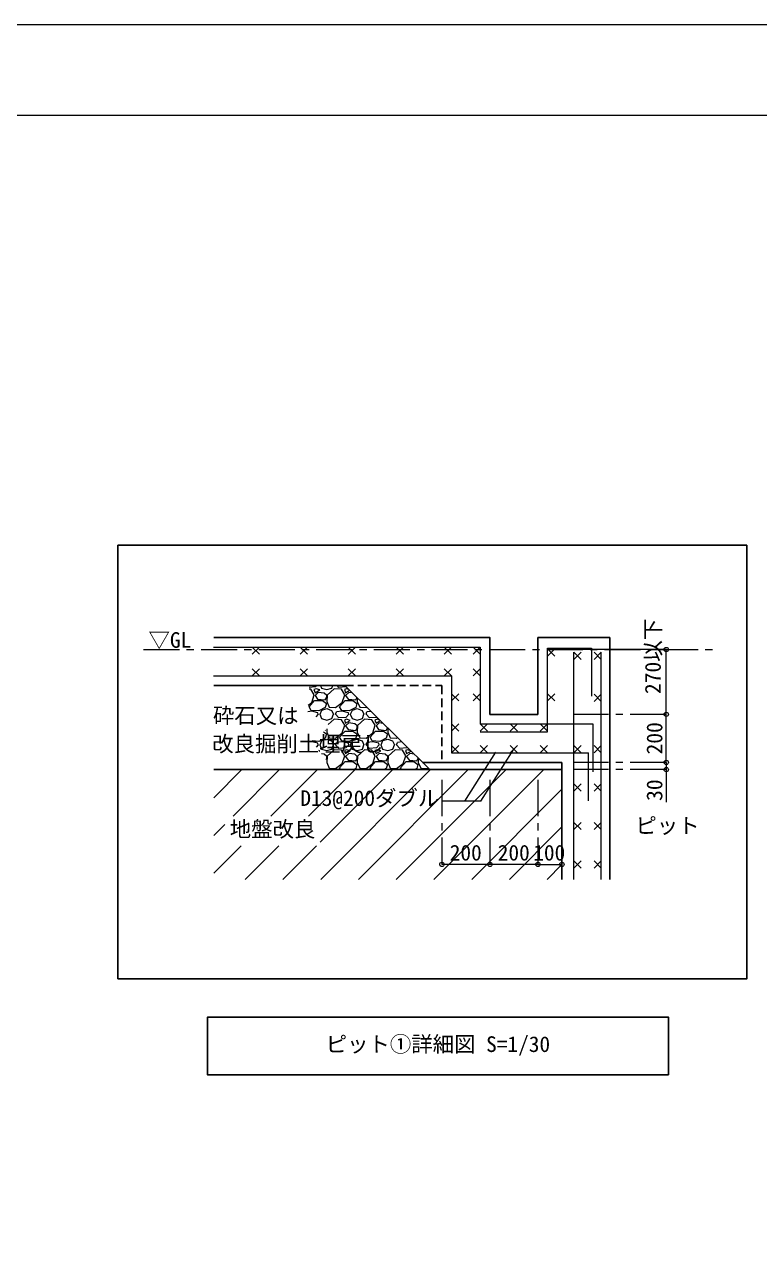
# Model space of a CAD drawing. Units: millimetres on the paper, enlarged 100 times, with parts at 1:30. Extents: x -138278 to 134990, y -16593 to 30671.
# Drawn here: x 117372 to 127576, y 8416 to 25407 of the extents above; entities that cross this region are included whole.
import ezdxf
from ezdxf.enums import TextEntityAlignment as Align

# ---------------------------------------------------------------- set-up
doc = ezdxf.new("R2010")
doc.units = ezdxf.units.MM
doc.header["$LTSCALE"] = 100
doc.linetypes.add('CHAIN1', pattern=[8, 5, -1, 1, -1])
doc.linetypes.add('DASHED1', pattern=[1.8, 1.2, -0.6])
for name, color, linetype, lineweight in [('0-2_間仕切り', 3, 'Continuous', 25), ('1-0_基準線', 3, 'Continuous', 25), ('1-1_躯体', 7, 'Continuous', 18), ('1-5_仕上げ', 7, 'Continuous', 18), ('1-7_寸法', 4, 'Continuous', 9), ('1-8_補助線', 4, 'Continuous', 9), ('1-F_', 4, 'CHAIN1', 9), ('E-E_', 1, 'Continuous', 18), ('F-0_枠', 134, 'Continuous', 18)]:
    doc.layers.add(name, color=color, linetype=linetype, lineweight=lineweight)
doc.styles.add('ＭＳ ゴシック', font='')
doc.styles.get('ＭＳ ゴシック').set_extended_font_data('MS Gothic')

# ---------------------------------------------------------------- blocks, each defined once
blk = doc.blocks.new('_Small')
at = {"layer": 'E-E_'}
blk.add_circle((0, 0), 25, dxfattribs=at)

msp = doc.modelspace()

# ---------------------------------------------------------------- linework, layer by layer
at = {"layer": '0-2_間仕切り'}
for p, q in [((125499.5, 13539.3), (125499.5, 16897.7)), ((124832.8, 15164.4), (124832.8, 13539.3))]:
    msp.add_line(p, q, dxfattribs=at)
at = {"layer": '1-0_基準線'}
for p, q in [((118668.2, 18179.9), (127399.7, 18179.9)), ((118668.2, 18179.9), (118668.2, 12158.7)), ((119999.5, 16897.7), (123832.8, 16897.7)), ((124499.5, 16897.7), (125499.5, 16897.7)), ((124499.5, 15831.1), (124499.5, 16897.7)), ((119999.5, 16231.1), (120806.4, 16231.1)), ((121819.6, 16231.1), (120806.4, 16231.1)), ((122999.5, 15064.4), (121819.6, 16231.1)), ((122898.3, 15164.4), (124832.8, 15164.4)), ((119999.5, 15064.4), (123832.8, 15064.4)), ((122999.5, 15064.4), (124832.8, 15064.4))]:
    msp.add_line(p, q, dxfattribs=at)
at = {"layer": '1-0_基準線', "linetype": 'DASHED1'}
for p, q in [((121819.6, 16231.1), (123166.1, 16231.1)), ((123166.1, 16231.1), (123166.1, 15164.4))]:
    msp.add_line(p, q, dxfattribs=at)
at = {"layer": '1-0_基準線'}
for points in [[(127399.7, 18179.9), (127399.7, 12158.7), (118668.2, 12158.7)], [(121830.9, 16897.7), (123832.8, 16897.7), (123832.8, 15831.1), (124499.5, 15831.1)]]:
    msp.add_lwpolyline(points, dxfattribs=at)
at = {"layer": '1-1_躯体'}
for p, q in [((120532.8, 16664.4), (120632.8, 16764.4)), ((120632.8, 16664.4), (120532.8, 16764.4)), ((121199.5, 16664.4), (121299.5, 16764.4)), ((121299.5, 16664.4), (121199.5, 16764.4)), ((121866.1, 16664.4), (121966.1, 16764.4)), ((121966.1, 16664.4), (121866.1, 16764.4)), ((122532.8, 16664.4), (122632.8, 16764.4)), ((122632.8, 16664.4), (122532.8, 16764.4)), ((123199.5, 16664.4), (123299.5, 16764.4)), ((123299.5, 16664.4), (123199.5, 16764.4)), ((123599.5, 16664.4), (123699.5, 16764.4)), ((123699.5, 16664.4), (123599.5, 16764.4)), ((124632.8, 16739.4), (124732.8, 16639.4)), ((124732.8, 16739.4), (124632.8, 16639.4)), ((124999.5, 13539.3), (124999.5, 16693.4)), ((125099.5, 16693.4), (124999.5, 16593.4)), ((124999.5, 16693.4), (125099.5, 16593.4)), ((125379.7, 16693.4), (125279.7, 16593.4)), ((125279.7, 16693.4), (125379.7, 16593.4)), ((125379.7, 13539.3), (125379.7, 16693.4)), ((120532.8, 16364.4), (120632.8, 16464.4)), ((120632.8, 16364.4), (120532.8, 16464.4)), ((121199.5, 16364.4), (121299.5, 16464.4)), ((121299.5, 16364.4), (121199.5, 16464.4)), ((121866.1, 16364.4), (121966.1, 16464.4)), ((121966.1, 16364.4), (121866.1, 16464.4)), ((122532.8, 16364.4), (122632.8, 16464.4)), ((122632.8, 16364.4), (122532.8, 16464.4)), ((123199.5, 16364.4), (123299.5, 16464.4)), ((123299.5, 16364.4), (123199.5, 16464.4)), ((123599.5, 16364.4), (123699.5, 16464.4)), ((123699.5, 16364.4), (123599.5, 16464.4)), ((123299.5, 16017.2), (123399.5, 16117.2)), ((123399.5, 16017.2), (123299.5, 16117.2)), ((123599.5, 16017.2), (123699.5, 16117.2)), ((123699.5, 16017.2), (123599.5, 16117.2)), ((124632.8, 16117.2), (124732.8, 16017.2)), ((124732.8, 16117.2), (124632.8, 16017.2)), ((125279.7, 16108.9), (125379.7, 16008.9)), ((125379.7, 16108.9), (125279.7, 16008.9)), ((123299.5, 15697.7), (123399.5, 15597.7)), ((123399.5, 15697.7), (123299.5, 15597.7)), ((123699.5, 15697.7), (123799.5, 15597.7)), ((123799.5, 15697.7), (123699.5, 15597.7)), ((124116.1, 15697.7), (124216.1, 15597.7)), ((124216.1, 15697.7), (124116.1, 15597.7)), ((124532.8, 15697.7), (124632.8, 15597.7)), ((124632.8, 15697.7), (124532.8, 15597.7)), ((123699.5, 15588.4), (124632.8, 15588.4)), ((123299.5, 15297.7), (123399.5, 15397.7)), ((123399.5, 15297.7), (123299.5, 15397.7)), ((123699.5, 15297.7), (123799.5, 15397.7)), ((123799.5, 15297.7), (123699.5, 15397.7)), ((124116.1, 15297.7), (124216.1, 15397.7)), ((124216.1, 15297.7), (124116.1, 15397.7)), ((124532.8, 15297.7), (124632.8, 15397.7)), ((124632.8, 15297.7), (124532.8, 15397.7)), ((124999.5, 15397.7), (125099.5, 15297.7)), ((125099.5, 15397.7), (124999.5, 15297.7)), ((125201, 14631.1), (125201, 15297.7)), ((125279.7, 15397.7), (125379.7, 15297.7)), ((125379.7, 15397.7), (125279.7, 15297.7)), ((124999.5, 14864.4), (125099.5, 14764.4)), ((125099.5, 14864.4), (124999.5, 14764.4)), ((125279.7, 14864.4), (125379.7, 14764.4)), ((125379.7, 14864.4), (125279.7, 14764.4)), ((124999.5, 14331.1), (125099.5, 14231.1)), ((125099.5, 14331.1), (124999.5, 14231.1)), ((125279.7, 14331.1), (125379.7, 14231.1)), ((125379.7, 14331.1), (125279.7, 14231.1)), ((124999.5, 13797.7), (125099.5, 13697.7)), ((125099.5, 13797.7), (124999.5, 13697.7)), ((125279.7, 13797.7), (125379.7, 13697.7)), ((125379.7, 13797.7), (125279.7, 13697.7))]:
    msp.add_line(p, q, dxfattribs=at)
for points in [[(119998.2, 16764.4), (123699.5, 16764.4), (123699.5, 15697.7)], [(124632.8, 15588.4), (124632.8, 16731.1), (124632.8, 16747.7), (125241.2, 16747.7), (125241.2, 16081.1)], [(119998.2, 16364.4), (123299.5, 16364.4), (123299.5, 15297.7), (125201, 15297.7)], [(123699.5, 15697.7), (125201, 15697.7), (125263.6, 15697.7), (125263.6, 15031.1)]]:
    msp.add_lwpolyline(points, dxfattribs=at)
at = {"layer": '1-5_仕上げ', "color": 4, "lineweight": 9}
for p, q in [((123485.3, 14624.3), (123917.1, 15304)), ((123708.8, 14624.3), (124166.1, 15347.7)), ((123708.8, 14624.3), (123165.2, 14624.3))]:
    msp.add_line(p, q, dxfattribs=at)
at = {"layer": '1-7_寸法'}
for p, q in [((126280.7, 16731.1), (124866.1, 16731.1)), ((126068.6, 16731.1), (126280.7, 16731.1)), ((126280.7, 15831.1), (126280.7, 16731.1)), ((126280.7, 15831.1), (126281.7, 15831.1)), ((126280.7, 15831.1), (126281.7, 15831.1)), ((126280.7, 15164.4), (126280.7, 15831.1)), ((126280.7, 15164.4), (126281.7, 15164.4)), ((126280.7, 15164.4), (126281.7, 15164.4)), ((126280.7, 15064.4), (126281.7, 15064.4)), ((123166.1, 14001.7), (123166.1, 13748.4)), ((123832.8, 14001.7), (123832.8, 13748.4)), ((123832.8, 14001.7), (123832.8, 13748.4)), ((124499.5, 14006.9), (124499.5, 13748.4)), ((124499.5, 14001.7), (124499.5, 13748.4)), ((124832.8, 14001.7), (124832.8, 13748.4)), ((123832.8, 13748.4), (123166.1, 13748.4)), ((124499.5, 13748.4), (123832.8, 13748.4)), ((124499.5, 13748.4), (124832.8, 13748.4))]:
    msp.add_line(p, q, dxfattribs=at)
msp.add_lwpolyline([(126280.7, 15164.4), (126280.7, 15064.4), (126280.7, 14611.8)], dxfattribs=at)
at = {"layer": '1-7_寸法', "color": 1, "lineweight": 18}
for centre in [(123166.1, 13748.4), (123832.8, 13748.4), (123832.8, 13748.4), (124499.5, 13748.4), (124499.5, 13748.4), (124832.8, 13748.4)]:
    msp.add_circle(centre, 30, dxfattribs=at)
at = {"layer": '1-8_補助線'}
for p, q in [((121348, 16178.4), (121323.7, 16180.5)), ((121411.5, 16212.3), (121325, 16204.8)), ((121394.6, 16102.2), (121348, 16178.4)), ((121420, 16186.9), (121390.3, 16174.2)), ((121390.3, 16174.2), (121407.3, 16131.9)), ((121407.3, 16131.9), (121470.8, 16170)), ((121428.4, 16231.1), (121411.5, 16212.3)), ((121470.8, 16170), (121420, 16186.9)), ((121480.9, 16231.1), (121496.2, 16195.4)), ((121496.2, 16195.4), (121568.1, 16174.2)), ((121568.1, 16174.2), (121640.1, 16195.4)), ((121669.7, 16186.9), (121572.4, 16098)), ((121640.1, 16195.4), (121652.9, 16231.1)), ((121771.3, 16178.4), (121669.7, 16186.9)), ((121737.5, 16203.8), (121712.5, 16231.1)), ((121834.8, 16212.3), (121737.5, 16203.8)), ((121817.9, 16102.2), (121771.3, 16178.4)), ((121843.3, 16186.9), (121813.7, 16174.2)), ((121813.7, 16174.2), (121830.6, 16131.9)), ((121830.6, 16131.9), (121885.4, 16164.8)), ((121836, 16213.6), (121834.8, 16212.3)), ((121873, 16177), (121843.3, 16186.9)), ((121311.7, 15958.5), (121360.7, 15996.4)), ((121322.6, 15937.1), (121398.8, 16021.8)), ((121360.7, 15996.4), (121394.6, 16102.2)), ((121398.8, 16021.8), (121508.9, 16021.8)), ((121449.6, 16136.1), (121407.3, 16093.8)), ((121407.3, 16093.8), (121441.1, 16043)), ((121441.1, 16043), (121547, 16030.3)), ((121534.3, 16123.4), (121449.6, 16136.1)), ((121508.9, 16021.8), (121563.9, 15983.7)), ((121568.1, 16093.8), (121534.3, 16123.4)), ((121547, 16030.3), (121568.1, 16068.4)), ((121563.9, 15983.7), (121547, 15924.4)), ((121572.4, 16098), (121568.1, 16009.1)), ((121568.1, 16068.4), (121568.1, 16093.8)), ((121568.1, 16009.1), (121602, 15928.7)), ((121690.9, 15924.4), (121784, 15996.4)), ((121745.9, 15937.1), (121822.1, 16021.8)), ((121784, 15996.4), (121817.9, 16102.2)), ((121822.1, 16021.8), (121932.2, 16021.8)), ((121872.9, 16136.1), (121830.6, 16093.8)), ((121830.6, 16093.8), (121864.5, 16043)), ((121864.5, 16043), (121970.3, 16030.3)), ((121921.9, 16128.8), (121872.9, 16136.1)), ((121932.2, 16021.8), (121987.2, 15983.7)), ((121970.3, 16030.3), (121988.5, 16063)), ((121987.2, 15983.7), (121970.3, 15924.4)), ((121993.8, 16057.7), (121991.5, 16009.1)), ((121991.5, 16009.1), (122025.3, 15928.7)), ((121360.7, 15873.6), (121306.8, 15868)), ((121352.2, 15886.3), (121322.6, 15937.1)), ((121458.1, 15877.9), (121352.2, 15886.3)), ((121445.4, 15852.5), (121360.7, 15873.6)), ((121449.6, 15831.3), (121418.7, 15797)), ((121449.6, 15831.3), (121445.4, 15852.5)), ((121547, 15924.4), (121458.1, 15877.9)), ((121470.8, 15831.3), (121496.2, 15772)), ((121475, 15831.3), (121500.4, 15890.6)), ((121500.4, 15890.6), (121568.1, 15911.7)), ((121568.1, 15911.7), (121635.9, 15886.3)), ((121602, 15928.7), (121690.9, 15924.4)), ((121635.9, 15886.3), (121661.3, 15831.3)), ((121640.1, 15772), (121661.3, 15831.3)), ((121690.9, 15831.3), (121703.6, 15865.2)), ((121737.5, 15780.5), (121690.9, 15831.3)), ((121784, 15873.6), (121703.6, 15865.2)), ((121775.6, 15886.3), (121745.9, 15937.1)), ((121881.4, 15877.9), (121775.6, 15886.3)), ((121868.7, 15852.5), (121784, 15873.6)), ((121872.9, 15831.3), (121834.8, 15789)), ((121872.9, 15831.3), (121868.7, 15852.5)), ((121970.3, 15924.4), (121881.4, 15877.9)), ((121894.1, 15831.3), (121919.5, 15772)), ((121898.3, 15831.3), (121923.7, 15890.6)), ((121923.7, 15890.6), (121991.5, 15911.7)), ((121991.5, 15911.7), (122059.2, 15886.3)), ((122025.3, 15928.7), (122114.2, 15924.4)), ((122059.2, 15886.3), (122084.6, 15831.3)), ((122063.4, 15772), (122084.6, 15831.3)), ((122114.2, 15924.4), (122122.4, 15930.7)), ((122114.2, 15831.3), (122126.9, 15865.2)), ((122160.8, 15780.5), (122114.2, 15831.3)), ((122182.8, 15871), (122126.9, 15865.2)), ((121496.2, 15772), (121568.1, 15750.9)), ((121568.1, 15750.9), (121640.1, 15772)), ((121669.7, 15763.6), (121589.5, 15690.3)), ((121771.3, 15755.1), (121669.7, 15763.6)), ((121834.8, 15789), (121737.5, 15780.5)), ((121817.9, 15678.9), (121771.3, 15755.1)), ((121784, 15573.1), (121817.9, 15678.9)), ((121843.3, 15763.6), (121813.7, 15750.9)), ((121813.7, 15750.9), (121830.6, 15708.5)), ((121830.6, 15708.5), (121894.1, 15746.6)), ((121872.9, 15712.8), (121830.6, 15670.4)), ((121830.6, 15670.4), (121864.5, 15619.6)), ((121894.1, 15746.6), (121843.3, 15763.6)), ((121957.6, 15700.1), (121872.9, 15712.8)), ((121919.5, 15772), (121991.5, 15750.9)), ((121991.5, 15670.4), (121957.6, 15700.1)), ((121970.3, 15606.9), (121991.5, 15645)), ((121991.5, 15750.9), (122063.4, 15772)), ((121995.7, 15674.7), (121991.5, 15585.8)), ((121991.5, 15645), (121991.5, 15670.4)), ((122093.1, 15763.6), (121995.7, 15674.7)), ((122194.7, 15755.1), (122093.1, 15763.6)), ((122258.2, 15789), (122160.8, 15780.5)), ((122241.2, 15678.9), (122194.7, 15755.1)), ((122207.4, 15573.1), (122241.2, 15678.9)), ((122266.6, 15763.6), (122237, 15750.9)), ((122237, 15750.9), (122253.9, 15708.5)), ((122253.9, 15708.5), (122312, 15743.4)), ((122296.3, 15712.8), (122253.9, 15670.4)), ((122253.9, 15670.4), (122287.8, 15619.6)), ((122261.8, 15793), (122258.2, 15789)), ((122304.3, 15751), (122266.6, 15763.6)), ((122351.4, 15704.5), (122296.3, 15712.8)), ((122393.6, 15606.9), (122413.7, 15643)), ((122417.4, 15639.4), (122414.8, 15585.8)), ((121547, 15501.1), (121458.1, 15454.5)), ((121475, 15408), (121500.4, 15467.2)), ((121500.4, 15467.2), (121568.1, 15488.4)), ((121522, 15589.4), (121563.9, 15560.4)), ((121544, 15607.3), (121547, 15606.9)), ((121547, 15606.9), (121549.8, 15612)), ((121563.9, 15560.4), (121547, 15501.1)), ((121570.2, 15628.6), (121568.1, 15585.8)), ((121568.1, 15585.8), (121602, 15505.3)), ((121568.1, 15488.4), (121635.9, 15463)), ((121602, 15505.3), (121690.9, 15501.1)), ((121635.9, 15463), (121661.3, 15408)), ((121690.9, 15501.1), (121784, 15573.1)), ((121745.9, 15513.8), (121822.1, 15598.5)), ((121775.6, 15463), (121745.9, 15513.8)), ((121881.4, 15454.5), (121775.6, 15463)), ((121822.1, 15598.5), (121932.2, 15598.5)), ((121864.5, 15619.6), (121970.3, 15606.9)), ((121970.3, 15501.1), (121881.4, 15454.5)), ((121898.3, 15408), (121923.7, 15467.2)), ((121923.7, 15467.2), (121991.5, 15488.4)), ((121932.2, 15598.5), (121987.2, 15560.4)), ((121987.2, 15560.4), (121970.3, 15501.1)), ((121991.5, 15585.8), (122025.3, 15505.3)), ((121991.5, 15488.4), (122059.2, 15463)), ((122025.3, 15505.3), (122114.2, 15501.1)), ((122059.2, 15463), (122084.6, 15408)), ((122114.2, 15501.1), (122207.4, 15573.1)), ((122169.3, 15513.8), (122245.5, 15598.5)), ((122198.9, 15463), (122169.3, 15513.8)), ((122304.7, 15454.5), (122198.9, 15463)), ((122245.5, 15598.5), (122355.5, 15598.5)), ((122287.8, 15619.6), (122393.6, 15606.9)), ((122393.6, 15501.1), (122304.7, 15454.5)), ((122321.7, 15408), (122347.1, 15467.2)), ((122347.1, 15467.2), (122414.8, 15488.4)), ((122355.5, 15598.5), (122410.6, 15560.4)), ((122410.6, 15560.4), (122393.6, 15501.1)), ((122414.8, 15585.8), (122448.7, 15505.3)), ((122414.8, 15488.4), (122482.5, 15463)), ((122448.7, 15505.3), (122537.6, 15501.1)), ((122482.5, 15463), (122507.9, 15408)), ((122537.6, 15501.1), (122548.7, 15509.7)), ((121360.7, 15450.3), (121359.1, 15450.1)), ((121445.4, 15429.1), (121360.7, 15450.3)), ((121458.1, 15454.5), (121365.5, 15461.9)), ((121449.6, 15408), (121420.1, 15375.2)), ((121449.6, 15408), (121445.4, 15429.1)), ((121470.8, 15323.3), (121459.3, 15327.1)), ((121465.2, 15319.9), (121470.8, 15323.3)), ((121470.8, 15408), (121496.2, 15348.7)), ((121496.2, 15348.7), (121568.1, 15327.5)), ((121568.1, 15327.5), (121640.1, 15348.7)), ((121669.7, 15340.2), (121572.4, 15251.3)), ((121640.1, 15348.7), (121661.3, 15408)), ((121771.3, 15331.8), (121669.7, 15340.2)), ((121690.9, 15408), (121703.6, 15441.8)), ((121737.5, 15357.2), (121690.9, 15408)), ((121784, 15450.3), (121703.6, 15441.8)), ((121834.8, 15365.6), (121737.5, 15357.2)), ((121817.9, 15255.6), (121771.3, 15331.8)), ((121868.7, 15429.1), (121784, 15450.3)), ((121843.3, 15340.2), (121813.7, 15327.5)), ((121813.7, 15327.5), (121830.6, 15285.2)), ((121830.6, 15285.2), (121894.1, 15323.3)), ((121872.9, 15408), (121834.8, 15365.6)), ((121894.1, 15323.3), (121843.3, 15340.2)), ((121872.9, 15408), (121868.7, 15429.1)), ((121894.1, 15408), (121919.5, 15348.7)), ((121919.5, 15348.7), (121991.5, 15327.5)), ((121991.5, 15327.5), (122063.4, 15348.7)), ((122093.1, 15340.2), (121995.7, 15251.3)), ((122063.4, 15348.7), (122084.6, 15408)), ((122194.7, 15331.8), (122093.1, 15340.2)), ((122114.2, 15408), (122126.9, 15441.8)), ((122160.8, 15357.2), (122114.2, 15408)), ((122207.4, 15450.3), (122126.9, 15441.8)), ((122258.2, 15365.6), (122160.8, 15357.2)), ((122241.2, 15255.6), (122194.7, 15331.8)), ((122292, 15429.1), (122207.4, 15450.3)), ((122266.6, 15340.2), (122237, 15327.5)), ((122237, 15327.5), (122253.9, 15285.2)), ((122253.9, 15285.2), (122317.4, 15323.3)), ((122296.3, 15408), (122258.2, 15365.6)), ((122317.4, 15323.3), (122266.6, 15340.2)), ((122296.3, 15408), (122292, 15429.1)), ((122317.4, 15408), (122342.8, 15348.7)), ((122342.8, 15348.7), (122414.8, 15327.5)), ((122414.8, 15327.5), (122486.8, 15348.7)), ((122516.4, 15340.2), (122419, 15251.3)), ((122486.8, 15348.7), (122507.9, 15408)), ((122618, 15331.8), (122516.4, 15340.2)), ((122537.6, 15408), (122550.3, 15441.8)), ((122584.1, 15357.2), (122537.6, 15408)), ((122610.9, 15448.2), (122550.3, 15441.8)), ((122681.5, 15365.6), (122584.1, 15357.2)), ((122664.6, 15255.6), (122618, 15331.8)), ((122690, 15340.2), (122660.3, 15327.5)), ((122660.3, 15327.5), (122677.3, 15285.2)), ((122677.3, 15285.2), (122738.6, 15322)), ((122687.6, 15372.4), (122681.5, 15365.6)), ((122735.6, 15325), (122690, 15340.2)), ((121534.3, 15276.7), (121495.6, 15282.5)), ((121568.1, 15247.1), (121534.3, 15276.7)), ((121558.8, 15204.9), (121568.1, 15221.7)), ((121572.4, 15251.3), (121568.1, 15162.4)), ((121568.1, 15221.7), (121568.1, 15247.1)), ((121568.1, 15162.4), (121602, 15082)), ((121690.9, 15077.8), (121784, 15149.7)), ((121745.9, 15090.5), (121822.1, 15175.1)), ((121784, 15149.7), (121817.9, 15255.6)), ((121822.1, 15175.1), (121932.2, 15175.1)), ((121872.9, 15289.4), (121830.6, 15247.1)), ((121830.6, 15247.1), (121864.5, 15196.3)), ((121864.5, 15196.3), (121970.3, 15183.6)), ((121957.6, 15276.7), (121872.9, 15289.4)), ((121932.2, 15175.1), (121987.2, 15137)), ((121991.5, 15247.1), (121957.6, 15276.7)), ((121970.3, 15183.6), (121991.5, 15221.7)), ((121987.2, 15137), (121970.3, 15077.8)), ((121995.7, 15251.3), (121991.5, 15162.4)), ((121991.5, 15221.7), (121991.5, 15247.1)), ((121991.5, 15162.4), (122025.3, 15082)), ((122114.2, 15077.8), (122207.4, 15149.7)), ((122169.3, 15090.5), (122245.5, 15175.1)), ((122207.4, 15149.7), (122241.2, 15255.6)), ((122245.5, 15175.1), (122355.5, 15175.1)), ((122296.3, 15289.4), (122253.9, 15247.1)), ((122253.9, 15247.1), (122287.8, 15196.3)), ((122287.8, 15196.3), (122393.6, 15183.6)), ((122380.9, 15276.7), (122296.3, 15289.4)), ((122355.5, 15175.1), (122410.6, 15137)), ((122414.8, 15247.1), (122380.9, 15276.7)), ((122393.6, 15183.6), (122414.8, 15221.7)), ((122410.6, 15137), (122393.6, 15077.8)), ((122419, 15251.3), (122414.8, 15162.4)), ((122414.8, 15221.7), (122414.8, 15247.1)), ((122414.8, 15162.4), (122448.7, 15082)), ((122537.6, 15077.8), (122630.7, 15149.7)), ((122592.6, 15090.5), (122668.8, 15175.1)), ((122630.7, 15149.7), (122664.6, 15255.6)), ((122668.8, 15175.1), (122778.9, 15175.1)), ((122719.6, 15289.4), (122677.3, 15247.1)), ((122677.3, 15247.1), (122711.1, 15196.3)), ((122711.1, 15196.3), (122817, 15183.6)), ((122781, 15280.2), (122719.6, 15289.4)), ((122778.9, 15175.1), (122833.9, 15137)), ((122817, 15183.6), (122838.1, 15221.7)), ((122833.9, 15137), (122817, 15077.8)), ((122838.1, 15221.7), (122838.1, 15223.8)), ((122840.9, 15221), (122838.1, 15162.4)), ((122838.1, 15162.4), (122872, 15082)), ((119999.5, 14673.4), (120390.5, 15064.4)), ((120266.8, 14416.8), (120914.3, 15064.4)), ((120790.6, 14416.8), (121438.2, 15064.4)), ((121314.5, 14416.8), (121962, 15064.4)), ((121478.4, 14057), (122485.9, 15064.4)), ((121484.6, 13539.3), (123009.7, 15064.4)), ((121566, 15064.4), (121568.1, 15065.1)), ((121568.1, 15065.1), (121569.9, 15064.4)), ((121602, 15082), (121690.9, 15077.8)), ((121761.1, 15064.4), (121745.9, 15090.5)), ((121970.3, 15077.8), (121944.8, 15064.4)), ((121989.4, 15064.4), (121991.5, 15065.1)), ((121991.5, 15065.1), (121993.2, 15064.4)), ((122008.4, 13539.3), (123533.6, 15064.4)), ((122025.3, 15082), (122114.2, 15077.8)), ((122184.5, 15064.4), (122169.3, 15090.5)), ((122393.6, 15077.8), (122368.1, 15064.4)), ((122412.7, 15064.4), (122414.8, 15065.1)), ((122414.8, 15065.1), (122416.6, 15064.4)), ((122448.7, 15082), (122537.6, 15077.8)), ((122532.3, 13539.3), (124057.4, 15064.4)), ((122607.8, 15064.4), (122592.6, 15090.5)), ((122817, 15077.8), (122791.5, 15064.4)), ((122836, 15064.4), (122838.1, 15065.1)), ((122838.1, 15065.1), (122839.9, 15064.4)), ((122872, 15082), (122960.9, 15077.8)), ((122960.9, 15077.8), (122974.9, 15088.6)), ((123056.1, 13539.3), (124581.3, 15064.4)), ((123580, 13539.3), (124832.8, 14792.1)), ((119999.5, 14149.5), (120153.2, 14303.3)), ((124103.8, 13539.3), (124832.8, 14268.2)), ((119999.5, 13625.7), (120378.3, 14004.5)), ((120436.9, 13539.3), (120902.1, 14004.5)), ((120960.7, 13539.3), (121426, 14004.5)), ((124627.7, 13539.3), (124832.8, 13744.4))]:
    msp.add_line(p, q, dxfattribs=at)
at = {"layer": '1-F_'}
for p, q in [((119023.2, 16731.1), (126953.2, 16731.1)), ((126280.7, 15831.1), (125006.3, 15831.1)), ((126280.7, 15164.4), (125006.3, 15164.4)), ((126280.7, 15064.4), (125006.3, 15064.4)), ((123166.1, 14919.7), (123166.1, 14001.7)), ((123832.8, 14919.7), (123832.8, 14001.7)), ((124499.5, 14919.7), (124499.5, 14001.7))]:
    msp.add_line(p, q, dxfattribs=at)
at = {"layer": '1-F_', "color": 3, "linetype": 'Continuous', "lineweight": 25}
msp.add_lwpolyline([(126312.6, 10827.1), (119912.6, 10827.1), (119912.6, 11627.1), (126312.6, 11627.1)], close=True, dxfattribs=at)
at = {"layer": 'F-0_枠'}
for points in [[(75590.3, 25407.4), (134990.3, 25407.4), (134990.3, -16592.7)], [(133788.2, 24142.1), (76792.5, 24142.1), (76792.5, -15327.4)]]:
    msp.add_lwpolyline(points, dxfattribs=at)

# ---------------------------------------------------------------- block references
at = {"layer": '1-7_寸法', "xscale": 1.2, "yscale": 1.2}
for p, rotation in [((126280.7, 16731.1), 90), ((126280.7, 15831.1), 270), ((126280.7, 15831.1), 90), ((126280.7, 15164.4), 90), ((126280.7, 15164.4), 270), ((126280.7, 15064.4), 270)]:
    msp.add_blockref('_Small', p, dxfattribs=dict(at, rotation=rotation))

# ---------------------------------------------------------------- texts
at = {"layer": '1-5_仕上げ', "style": 'ＭＳ ゴシック'}
for s, p in [('▽GL', (119093.9, 16689.2)), ('D13@200ダブル', (121201.9, 14494)), ('ピット', (125852.8, 14112.6)), ('ピット①詳細図 S=1/30', (121553.7, 11078.5))]:
    msp.add_text(s, height=217.7, dxfattribs=at).set_placement(p, align=Align.BOTTOM_LEFT)
at = {"layer": '1-5_仕上げ', "color": 4, "style": 'ＭＳ ゴシック'}
for s, p in [('砕石又は', (119988.4, 15639.7)), ('改良掘削土埋戻し', (119978, 15247.3)), ('地盤改良', (120222, 14063.8))]:
    msp.add_text(s, height=217.7, dxfattribs=at).set_placement(p, align=Align.BOTTOM_LEFT)
at = {"layer": '1-7_寸法', "color": 7, "style": 'ＭＳ ゴシック'}
for s, p in [('270以下', (126271, 16111.9)), ('200', (126293, 15273.8)), ('30', (126293, 14629))]:
    msp.add_text(s, height=219.9, rotation=90, dxfattribs=at).set_placement(p, align=Align.BOTTOM_LEFT)
for s, p in [('200', (123275.5, 13736.4)), ('200', (123942.2, 13736.4)), ('100', (124434.7, 13736.4))]:
    msp.add_text(s, height=217.7, dxfattribs=at).set_placement(p, align=Align.BOTTOM_LEFT)

doc.saveas('drawing.dxf')
